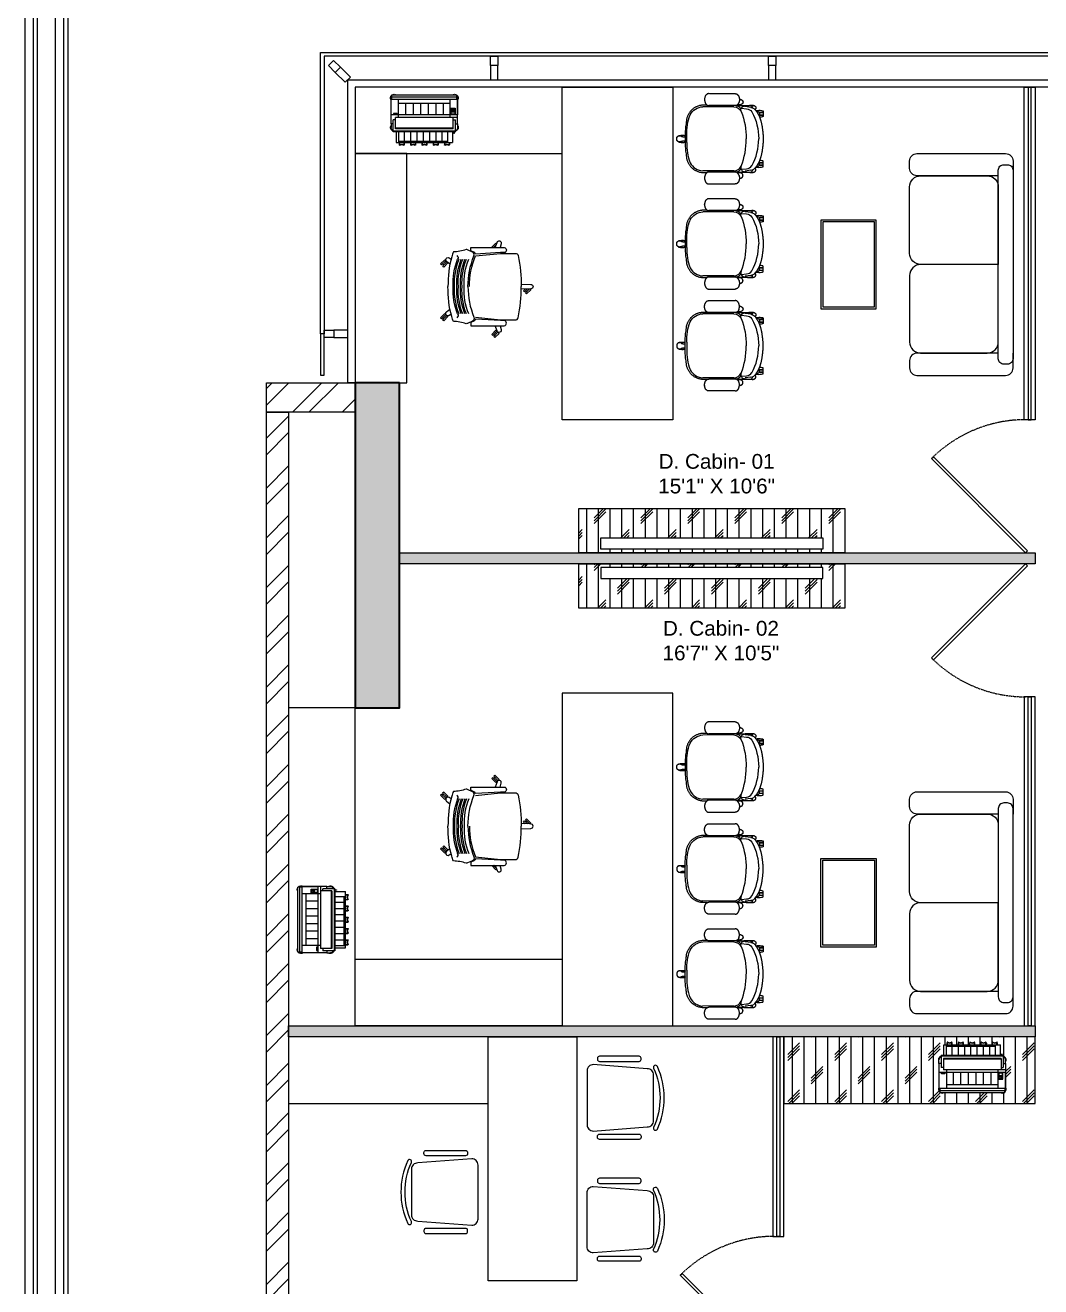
# Model space of a CAD drawing. Header units: inches. Extents: x 245639 to 247372, y 696379 to 697686.
# Drawn here: x 245661.1 to 245935.8, y 697065.5 to 697406.9 of the extents above; entities that cross this region are included whole.
import ezdxf

# ---------------------------------------------------------------- set-up
doc = ezdxf.new("R2010")
doc.units = ezdxf.units.IN
doc.linetypes.add('( Hidden )', pattern=[0.375, 0.25, -0.125])
doc.linetypes.add('AUDIT_D_060311083008-3', pattern=[0])
for name, color, linetype in [('A-GLAZ', 92, 'AUDIT_D_060311083008-3'), ('FFURNITURE', 42, 'Continuous'), ('HATCH', 251, 'Continuous'), ('I-Text', 44, 'Continuous'), ('I-Windows', 141, 'Continuous'), ('WALL', 7, 'Continuous')]:
    doc.layers.add(name, color=color, linetype=linetype)
doc.layers.add('C01 Walls', color=10, linetype='Continuous', lineweight=35)
doc.layers.add('NAMEPLATE', color=7, linetype='Continuous', lineweight=25)
doc.styles.get("Standard").update_dxf_attribs({"font": 'arial.ttf'})
pattern_1 = [(270, (-664221.4, -105168.278), (3.175, -5e-16), []), (45, (-664222.9875, -105169.8655), (-6.35000274, 6.35000274), [4.49013, -4.49013]), (45, (-664222.9875, -105170.659), (-6.35000274, 6.35000274), [4.49013, -4.49013]), (45, (-664222.9875, -105171.453), (-6.35000274, 6.35000274), [4.49013, -4.49013])]

# ---------------------------------------------------------------- blocks, each defined once
blk = doc.blocks.new('rthd')
at = {"layer": 'FFURNITURE', "transparency": 33554687}
for p, q in [((910228.5, 805947.2), (910235.5, 805940.1)), ((909933.5, 805732.2), (909940.5, 805725.1)), ((910528.8, 805726.8), (910530.5, 805725.1)), ((910046.8, 805386.5), (910053.9, 805379.4)), ((910410.6, 805386.7), (910417.7, 805379.6))]:
    blk.add_line(p, q, dxfattribs=at)
for points in [[(910056.2, 805601.1), (910038.8, 805770.5), (910038.8, 805870.5, -0.414214), (910053.8, 805890.5, -0.046652), (910263.8, 805910.6, -0.30894)], [(910281, 805910.3), (910278.8, 805975.5, 1), (910248.8, 805975.5), (910246.7, 805910.3, -0.488714)], [(910471.4, 805601.1), (910488.8, 805770.5), (910488.8, 805870.5, 0.414214), (910473.8, 805890.5, 0.046652), (910263.8, 805910.6, 0.30894)], [(909998.8, 805768.3), (909973.6, 805775.5, 1), (909964.4, 805747), (909998.8, 805734.5, -0.488714)], [(910528.8, 805734.5), (910563.3, 805747, 1), (910554, 805775.5), (910528.8, 805768.3, -0.488714)], [(910263.8, 805550.5, -0.096913), (910056.2, 805591.1, 0.398658), (910030.6, 805581.1), (910015.1, 805548.1, 0.121111)], [(910263.8, 805560.5, 0.096913), (910471.4, 805601.1)], [(910263.8, 805550.5, 0.096913), (910471.4, 805591.1, -0.398658), (910497.1, 805581.1), (910512.6, 805548.1, -0.121111)], [(910015.1, 805548.1, 0.121111), (910013.2, 805538.8, -0.071788), (910028.8, 805451.9, 0.044073), (910061.4, 805440.5, 0.070245), (910263.8, 805415.5, 0.103619)], [(910512.6, 805548.1, -0.121111), (910514.5, 805538.8, 0.071788), (910498.8, 805451.9, -0.044073), (910466.3, 805440.5, -0.070245), (910263.8, 805415.5, -0.103619)], [(910078.1, 805436.2), (910069.5, 805423.5, 1), (910093.8, 805405.9), (910111.6, 805428.8, -0.488714)], [(910416, 805428.8), (910433.9, 805405.9, 1), (910458.2, 805423.5), (910449.6, 805436.2, -0.488714)]]:
    blk.add_lwpolyline(points, format="xyb", dxfattribs=at)
for points in [[(910248.6, 805969.5), (910242.6, 805975.5), (910214.3, 805947.2)], [(910214.3, 805947.2), (910221.4, 805940.1), (910248.6, 805967.3)], [(910235.5, 805926), (910228.5, 805933.1), (910248.1, 805952.6)], [(910247.6, 805938), (910235.5, 805926)], [(910528.8, 805723.4), (910546.3, 805740.8)], [(910554.3, 805743.8), (910558.8, 805739.3), (910530.5, 805711)], [(910530.5, 805711), (910528.8, 805712.7)]]:
    blk.add_lwpolyline(points, dxfattribs=at)
for points in [[(909919.3, 805732.2), (909926.4, 805725.1), (909954.7, 805753.4), (909947.6, 805760.5)], [(909940.5, 805711), (909933.5, 805718.1), (909961.8, 805746.3), (909968.8, 805739.3)], [(910032.7, 805386.5), (910039.7, 805379.4), (910068, 805407.7), (910060.9, 805414.8)], [(910053.9, 805365.3), (910046.8, 805372.4), (910075.1, 805400.7), (910082.2, 805393.6)], [(910396.5, 805386.7), (910403.6, 805379.6), (910431.8, 805407.9), (910424.8, 805414.9)], [(910417.7, 805365.4), (910410.6, 805372.5), (910438.9, 805400.8), (910446, 805393.7)]]:
    blk.add_lwpolyline(points, close=True, dxfattribs=at)
for points in [[(909998.8, 805570.5), (909998.8, 805750.5), (909998.8, 805795.5, -0.867295), (910033.8, 805795.5), (910033.8, 805770.5), (910043.5, 805601.9, 0.220172), (910030.6, 805591.1), (910020.9, 805570.5)], [(910528.8, 805570.5), (910528.8, 805750.5), (910528.8, 805795.5, 0.867295), (910493.8, 805795.5), (910493.8, 805770.5), (910484.2, 805601.9, -0.220172), (910497.1, 805591.1), (910506.8, 805570.5)], [(910528.8, 805570.5), (910528.8, 805750.5), (910528.8, 805795.5, 0.867295), (910493.8, 805795.5), (910493.8, 805770.5), (910484.2, 805601.9, -0.220172), (910497.1, 805591.1), (910506.8, 805570.5)]]:
    blk.add_lwpolyline(points, format="xyb", close=True, dxfattribs=at)
for centre, radius, start, end in [((910068.8, 805465.5), 18, 56.30993, 146.30993), ((910238.9, 805957.3), 432.6, 248.27765, 273.3003), ((910238.9, 805942.3), 432.6, 248.27765, 273.3003), ((910238.9, 805932.3), 432.6, 248.27765, 273.3003), ((910238.9, 805917.3), 432.6, 248.27765, 273.3003), ((910238.9, 805907.3), 432.6, 248.27765, 273.3003), ((910238.9, 805892.3), 432.6, 248.27765, 273.3003), ((910288.7, 805957.3), 432.6, 266.6997, 291.72235), ((910288.7, 805942.3), 432.6, 266.6997, 291.72235), ((910288.7, 805932.3), 432.6, 266.6997, 291.72235), ((910288.7, 805917.3), 432.6, 266.6997, 291.72235), ((910288.7, 805907.3), 432.6, 266.6997, 291.72235), ((910288.7, 805892.3), 432.6, 266.6997, 291.72235), ((910458.8, 805465.5), 18, 33.69007, 123.69007), ((910238.9, 805882.3), 432.6, 248.27765, 273.3003), ((910288.7, 805882.3), 432.6, 266.6997, 291.72235)]:
    blk.add_arc(centre, radius, start, end, dxfattribs=at)
blk = doc.blocks.new('jjtjty')
at = {"layer": 'FFURNITURE', "transparency": 33554687}
for p, q in [((910891.1, 806274.6), (910891.9, 806504.8)), ((911370.4, 806274.6), (911369.6, 806504.8)), ((910895.1, 806230.9), (910904.6, 806220.6)), ((911366.4, 806230.9), (911356.9, 806220.6)), ((910903.1, 806216.6), (910907, 806180.1)), ((910905.4, 806220.6), (910907.8, 806221.4)), ((910926.9, 806218.2), (910920.5, 806220.6)), ((911334.7, 806218.2), (911341, 806220.6)), ((911356.1, 806220.6), (911353.7, 806221.4)), ((911358.5, 806216.6), (911354.5, 806180.1)), ((910934.8, 806083.6), (910934.8, 806054.7)), ((910935.6, 806053.9), (910951.5, 806053.9)), ((910952.3, 806082.3), (910952.3, 806054.7)), ((911309.3, 806082.3), (911309.3, 806054.7)), ((911326, 806053.9), (911310.1, 806053.9)), ((911326.8, 806083.6), (911326.8, 806054.7))]:
    blk.add_line(p, q, dxfattribs=at)
for points in [[(911103.1, 806625.4), (911130.8, 806625.4), (911158.5, 806625.4)], [(911110.2, 806667.5), (911111, 806666.7), (911111.8, 806664.3), (911112.6, 806663.5), (911112.6, 806663.5), (911112.6, 806661.9)], [(911112.6, 806661.9), (911113.4, 806659.5), (911114.2, 806657.2), (911115, 806654.8), (911115, 806653.2), (911115, 806650.8), (911115, 806647.6), (911115, 806645.3), (911115, 806643.7), (911115, 806640.5), (911115, 806637.9)], [(911149, 806661.9), (911148.2, 806659.5), (911147.4, 806657.2), (911146.6, 806654.8), (911146.6, 806653.2), (911146.6, 806650.8), (911146.6, 806647.6), (911146.6, 806645.3), (911146.6, 806643.7), (911146.6, 806640.5), (911146.6, 806637.9)], [(911151.3, 806667.5), (911150.5, 806666.7), (911149.8, 806664.3), (911149, 806663.5), (911149, 806663.5), (911149, 806661.9)], [(910885.6, 806195.2), (910884, 806180.1), (910881.6, 806154.7), (910881.6, 806149.2)], [(910894.3, 806134.9), (910895.9, 806146.8), (910890.4, 806188.9)], [(911367.2, 806134.9), (911365.7, 806146.8), (911371.2, 806188.9)], [(911376, 806195.2), (911377.6, 806180.1), (911379.9, 806154.7), (911379.9, 806149.2)]]:
    blk.add_lwpolyline(points, dxfattribs=at)
for centre, major_axis, start_param, end_param in [((911088.8, 806255.5), (261.8, -261.8), 2.317561, 2.733098), ((911003.1, 806500), (79, -79), 2.82742, 3.885789), ((910956.2, 806276.2), (54.1, 54.1), 2.597378, 2.985125), ((910957.8, 806277), (47, 47), 2.389866, 3.443588), ((910903.1, 806150.8), (14.8, 14.8), 2.405886, 3.302959), ((910923.7, 806191.2), (26.9, 26.9), 1.812527, 2.25782), ((910892.7, 806137.3), (2.9, -2.9), 4.93479, 5.600098), ((910907, 806200.8), (12.9, -12.9), 2.677762, 3.364454), ((910892.7, 806134.9), (1.31, 1.31), 4.07063, 5.434941), ((910950.7, 806155.5), (39.3, -39.3), 4.077272, 4.903855), ((910901.5, 806216.6), (1.47, -1.47), 0.785825, 2.437059), ((910907, 806216.6), (3.3, 3.3), 1.102119, 2.064126), ((910953.9, 806179.3), (33.1, -33.1), 3.9049, 4.972275), ((910911, 806186.5), (24.9, 24.9), 0.521315, 0.873517), ((911127.7, 806742.1), (90.8, 553.4), 2.937392, 3.309227), ((911130.9, 806507.1), (296.4, -296.4), 4.99774, 5.497452), ((910945.1, 806103.1), (15.6, -15.6), 3.765136, 6.18677), ((910933.2, 806079.3), (1.12, -1.12), 5.538248, 7.068583), ((910935.6, 806054.7), (0.539, 0.539), 2.356195, 3.926991), ((910951.5, 806054.7), (0.539, -0.539), 5.497787, 7.068583), ((910953.9, 806079.3), (1.12, -1.12), 3.926991, 5.457327)]:
    blk.add_ellipse(centre, major_axis=major_axis, ratio=1, start_param=start_param, end_param=end_param, dxfattribs=at)
at = {"layer": 'FFURNITURE', "transparency": 33554687, "extrusion": (0, 0, -1)}
for centre, major_axis, start_param, end_param in [((911172.8, 806255.5), (261.8, 261.8), 5.459154, 5.874691), ((911258.5, 806500), (79, 79), 5.969012, 7.027382), ((911303.7, 806277), (47, -47), -0.751727, 0.301996), ((911305.3, 806276.2), (54.1, -54.1), -0.544214, -0.156468), ((911130.7, 806507.1), (296.4, 296.4), 1.856147, 2.355859), ((911133.9, 806742.1), (90.8, -553.4), -0.204201, 0.167634), ((911307.7, 806179.3), (33.1, 33.1), 0.763307, 1.830683), ((911350.6, 806186.5), (24.9, -24.9), 3.662908, 4.015109), ((911310.9, 806155.5), (39.3, 39.3), 0.935679, 1.762262), ((911354.5, 806216.6), (3.3, -3.3), 4.243712, 5.205719), ((911360.1, 806216.6), (1.47, 1.47), 3.927418, 5.578652), ((911354.5, 806200.8), (12.9, 12.9), 5.819354, 6.506047), ((911368.8, 806134.9), (1.31, -1.31), 0.929037, 2.293349), ((911368.8, 806137.3), (2.9, 2.9), 1.793197, 2.458506), ((911337.9, 806191.2), (26.9, -26.9), -1.329065, -0.883773), ((911358.5, 806150.8), (14.8, -14.8), -0.735707, 0.161366), ((911316.4, 806103.1), (15.6, -15.6), -0.947253, 1.474381), ((911307.7, 806079.3), (1.12, 1.12), 0.785398, 2.315734), ((911310.1, 806054.7), (0.539, 0.539), 2.356195, 3.926991), ((911326, 806054.7), (0.539, -0.539), -0.785398, 0.785398), ((911328.3, 806079.3), (1.12, 1.12), 2.396655, 3.926991)]:
    blk.add_ellipse(centre, major_axis=major_axis, ratio=1, start_param=start_param, end_param=end_param, dxfattribs=at)
at = {"layer": 'FFURNITURE', "transparency": 33554687}
for points, weights, knots in [([(911110.3, 806667.3), (911103.5, 806678.8), (911110.5, 806690.2), (911117.5, 806701.5), (911130.8, 806700.6), (911144.1, 806701.5), (911151.1, 806690.2), (911158.1, 806678.8), (911151.3, 806667.3)], [1, 0.85579821339, 1, 0.85579821339, 1, 0.855798213391, 1, 0.855798213391, 1], [0, 0, 0, 1.087409, 1.087409, 2.174818, 2.174818, 3.262227, 3.262227, 4.349636, 4.349636, 4.349636]), ([(911382.3, 806473.4), (911382.3, 806481.5), (911382.3, 806489.7), (911385.8, 806544.9), (911348.5, 806585.9), (911311.3, 806626.9), (911255.9, 806628.9), (911206.2, 806637.3), (911155.8, 806637.7), (911143.3, 806638), (911130.8, 806638.4), (911118.3, 806638), (911105.8, 806637.7), (911055.4, 806637.3), (911005.7, 806628.9), (910950.3, 806626.9), (910913, 806585.9), (910875.8, 806544.9), (910879.2, 806489.7), (910879.2, 806481.5), (910879.2, 806473.4)], [1, 1, 1, 0.920970329426, 1, 0.920970329426, 1, 0.996764637726, 1, 1, 1, 1, 1, 0.996764637726, 1, 0.920970329426, 1, 0.920970329426, 1, 1, 1], [0, 0, 0, 1, 1, 1.800466, 1.800466, 2.600931, 2.600931, 2.761856, 2.761856, 3.761856, 3.761856, 4.761856, 4.761856, 4.922781, 4.922781, 5.723247, 5.723247, 6.523712, 6.523712, 7.523712, 7.523712, 7.523712]), ([(911109.4, 806688.1), (911107.7, 806687.6), (911107.3, 806685.9), (911101.7, 806661.9), (911105.8, 806637.7)], [1, 0.873023611717, 1, 0.980536821249, 1], [0, 0, 0, 1.018856, 1.018856, 1.414094, 1.414094, 1.414094]), ([(911152.2, 806688.1), (911153.9, 806687.6), (911154.3, 806685.9), (911159.8, 806661.9), (911155.8, 806637.7)], [1, 0.873023611703, 1, 0.980536821249, 1], [0, 0, 0, 1.018856, 1.018856, 1.414094, 1.414094, 1.414094]), ([(910860, 806236.2), (910872.8, 806240.5), (910879.9, 806252), (910882.9, 806257.8), (910882.4, 806264.3), (910882.4, 806362.2), (910882.4, 806460.2), (910882.9, 806466.6), (910879.9, 806472.4), (910872.8, 806483.9), (910860, 806488.2), (910838, 806496.9), (910815.9, 806488.2), (910803.1, 806483.9), (910796.1, 806472.4), (910793.1, 806466.6), (910793.5, 806460.2), (910793.5, 806362.2), (910793.5, 806264.3)], [1, 0.939418827349, 1, 0.96275443944, 1, 1, 1, 0.962754439438, 1, 0.939418827349, 1, 0.934055427035, 1, 0.939418827348, 1, 0.962754439438, 1, 1, 1], [0, 0, 0, 0.699731, 0.699731, 1.247301, 1.247301, 2.247301, 2.247301, 2.794871, 2.794871, 3.494602, 3.494602, 4.224984, 4.224984, 4.924715, 4.924715, 5.472285, 5.472285, 6.472285, 6.472285, 6.472285]), ([(911468, 806264.3), (911468, 806362.2), (911468, 806460.2), (911468.5, 806466.6), (911465.5, 806472.4), (911458.4, 806483.9), (911445.6, 806488.2), (911423.6, 806496.9), (911401.6, 806488.2), (911388.7, 806483.9), (911381.7, 806472.4), (911378.7, 806466.6), (911379.1, 806460.2)], [1, 1, 1, 0.962754439438, 1, 0.939418827348, 1, 0.934055427035, 1, 0.939418827348, 1, 0.962754439438, 1], [0, 0, 0, 1, 1, 1.54757, 1.54757, 2.247301, 2.247301, 2.977684, 2.977684, 3.677415, 3.677415, 4.224984, 4.224984, 4.224984]), ([(911468, 806264.3), (911468.5, 806257.8), (911465.5, 806252), (911458.4, 806240.5), (911445.6, 806236.2), (911423.6, 806227.5), (911401.6, 806236.2), (911388.7, 806240.5), (911381.7, 806252), (911378.7, 806257.8), (911379.1, 806264.3), (911379.1, 806362.2), (911379.1, 806460.2)], [1, 0.96275443944, 1, 0.939418827348, 1, 0.934055427035, 1, 0.939418827348, 1, 0.96275443944, 1, 1, 1], [0, 0, 0, 0.54757, 0.54757, 1.247301, 1.247301, 1.977684, 1.977684, 2.677415, 2.677415, 3.224984, 3.224984, 4.224984, 4.224984, 4.224984]), ([(910860, 806236.2), (910838, 806227.5), (910815.9, 806236.2), (910803.1, 806240.5), (910796.1, 806252), (910793.1, 806257.8), (910793.5, 806264.3)], [1, 0.934055427035, 1, 0.939418827348, 1, 0.96275443944, 1], [0, 0, 0, 0.730383, 0.730383, 1.430114, 1.430114, 1.977684, 1.977684, 1.977684]), ([(910834.6, 806232.1), (910835.1, 806220.6), (910842.6, 806211.9), (910846, 806208.1), (910850.9, 806206.4), (910856.8, 806204.3), (910862.7, 806206.6), (910875.7, 806212.7), (910876.8, 806227), (910877.2, 806237.9), (910877.6, 806248.7)], [1, 0.943338632687, 1, 0.968267368413, 1, 0.9394851057, 1, 0.864198855486, 1, 1, 1], [0, 0, 0, 0.676489, 0.676489, 1.181677, 1.181677, 1.881021, 1.881021, 2.935502, 2.935502, 3.935502, 3.935502, 3.935502]), ([(910883.2, 806253.6), (910881.6, 806194.2), (910880, 806134.9), (910879.7, 806123.7), (910886.8, 806115.1), (910891.3, 806109.4), (910898.6, 806108.7), (910902.3, 806108.5), (910905.7, 806110.2), (910909.5, 806112.1), (910912.1, 806115.5)], [1, 1, 1, 0.935512434708, 1, 0.918468104224, 1, 0.965843473499, 1, 0.972653000166, 1], [0, 0, 0, 1, 1, 1.722179, 1.722179, 2.535393, 2.535393, 3.059628, 3.059628, 3.528435, 3.528435, 3.528435]), ([(911378.4, 806253.6), (911380, 806194.2), (911381.5, 806134.9), (911381.9, 806123.7), (911374.7, 806115.1), (911370.2, 806109.4), (911363, 806108.7), (911359.2, 806108.5), (911355.9, 806110.2), (911352, 806112.1), (911349.5, 806115.5)], [1, 1, 1, 0.935512434708, 1, 0.918468104225, 1, 0.965843473499, 1, 0.972653000165, 1], [0, 0, 0, 1, 1, 1.722179, 1.722179, 2.535393, 2.535393, 3.059628, 3.059628, 3.528435, 3.528435, 3.528435]), ([(911426.9, 806232.1), (911426.5, 806220.6), (911419, 806211.9), (911415.5, 806208.1), (911410.7, 806206.4), (911404.8, 806204.3), (911398.9, 806206.6), (911385.9, 806212.7), (911384.8, 806227), (911384.4, 806237.9), (911384, 806248.7)], [1, 0.943338632687, 1, 0.968267368414, 1, 0.9394851057, 1, 0.864198855487, 1, 1, 1], [0, 0, 0, 0.676489, 0.676489, 1.181677, 1.181677, 1.881021, 1.881021, 2.935502, 2.935502, 3.935502, 3.935502, 3.935502]), ([(910920, 806109.1), (910914.4, 806083), (910921.4, 806057.2), (910922, 806054.7), (910924.5, 806054.7), (910928.1, 806054.7), (910931.6, 806054.7), (910933.2, 806054.7), (910933.2, 806056.3), (910933.2, 806070.4), (910933.2, 806084.6)], [1, 0.974666881774, 1, 0.7833173455, 1, 1, 1, 0.707106807832, 1, 1, 1], [0, 0, 0, 0.451139, 0.451139, 1.792762, 1.792762, 2.792762, 2.792762, 4.363559, 4.363559, 5.363559, 5.363559, 5.363559]), ([(911341.9, 806109.3), (911304.2, 806081.7), (911258.7, 806071.1), (911195.7, 806055.2), (911130.8, 806055.2), (911065.8, 806055.2), (911002.8, 806071.1), (910957.4, 806081.7), (910919.7, 806109.3)], [1, 0.979760898136, 1, 0.992391068779, 1, 0.992391068779, 1, 0.979760898136, 1], [0, 0, 0, 0.403066, 0.403066, 0.649944, 0.649944, 0.896822, 0.896822, 1.299888, 1.299888, 1.299888]), ([(910953.9, 806082.9), (910953.9, 806069.6), (910953.9, 806056.3), (910953.9, 806055.6), (910954.3, 806055.2), (910954.8, 806054.7), (910955.4, 806054.7), (910959, 806054.7), (910962.6, 806054.7), (910965.1, 806054.7), (910965.7, 806057.2), (910969.5, 806069.2), (910969.5, 806081.7)], [1, 1, 1, 0.923879528318, 1, 0.923879528318, 1, 1, 1, 0.783317456602, 1, 0.992237440768, 1], [0, 0, 0, 1, 1, 1.785398, 1.785398, 2.570796, 2.570796, 3.570796, 3.570796, 4.912419, 4.912419, 5.161781, 5.161781, 5.161781]), ([(911307.7, 806082.9), (911307.7, 806069.6), (911307.7, 806056.3), (911307.7, 806055.6), (911307.2, 806055.2), (911306.8, 806054.7), (911306.1, 806054.7), (911302.5, 806054.7), (911299, 806054.7), (911296.5, 806054.7), (911295.9, 806057.2), (911292.1, 806069.2), (911292.1, 806081.7)], [1, 1, 1, 0.923879528314, 1, 0.923879528314, 1, 1, 1, 0.783317456604, 1, 0.992237440768, 1], [0, 0, 0, 1, 1, 1.785398, 1.785398, 2.570796, 2.570796, 3.570796, 3.570796, 4.912419, 4.912419, 5.161781, 5.161781, 5.161781]), ([(911341.6, 806109.1), (911347.2, 806083), (911340.2, 806057.2), (911339.6, 806054.7), (911337.1, 806054.7), (911333.5, 806054.7), (911329.9, 806054.7), (911328.3, 806054.7), (911328.3, 806056.3), (911328.3, 806070.4), (911328.3, 806084.6)], [1, 0.974666881773, 1, 0.783317345499, 1, 1, 1, 0.707106807826, 1, 1, 1], [0, 0, 0, 0.451139, 0.451139, 1.792762, 1.792762, 2.792762, 2.792762, 4.363559, 4.363559, 5.363559, 5.363559, 5.363559])]:
    blk.add_rational_spline(points, weights, degree=2, knots=knots, dxfattribs=at)
blk = doc.blocks.new('CHAIR')
at = {"layer": 'FFURNITURE', "transparency": 33554687}
for points in [[(910091.13, 804704.94), (910102.13, 804704.94, 0.414214), (910103.63, 804706.44), (910104.63, 804719.44, 0.414214), (910103.13, 804720.94), (910090.13, 804720.94, 0.414214), (910088.63, 804719.44), (910089.63, 804706.44, 0.414214)], [(910087.38, 804707.94), (910087.13, 804707.94, -0.414214), (910086.63, 804708.44), (910086.63, 804717.94, -0.414214), (910087.13, 804718.44), (910087.38, 804718.44, -0.414214), (910087.88, 804717.94), (910087.88, 804708.44, -0.414214)], [(910105.88, 804707.94), (910106.13, 804707.94, 0.414214), (910106.63, 804708.44), (910106.63, 804717.94, 0.414214), (910106.13, 804718.44), (910105.88, 804718.44, 0.414214), (910105.38, 804717.94), (910105.38, 804708.44, 0.414214)]]:
    blk.add_lwpolyline(points, format="xyb", close=True, dxfattribs=at)
blk.add_lwpolyline([(910104.17, 804704.02, 0.972145), (910103.76, 804704.93, -0.215828), (910089.52, 804704.92, 0.999593), (910089.08, 804704.02, 0.21626), (910104.18, 804704.02)], format="xyb", dxfattribs=at)
blk = doc.blocks.new('Oce TDS 400 Plotter')
for p, q in [((-22.5, 38), (22.5, 38)), ((-22.5, 29.5), (-22.5, 38)), ((22.5, 29.5), (22.5, 38)), ((-26.5, 23), (-26.5, 3.5)), ((-24.8, 23), (-26.5, 23)), ((-24.8, 29.5), (-24.8, 23)), ((-22.5, 29.5), (-24.8, 29.5)), ((24.7, 29.5), (22.5, 29.5)), ((24.7, 29.5), (24.7, 23)), ((24.7, 23), (26.5, 23)), ((26.5, 23), (26.5, 3.5)), ((26.5, 3.5), (26.5, 16)), ((-26.5, 3.5), (-25.9, 3.5)), ((-25.9, 3.5), (-25.9, 0)), ((-25.9, 0), (25.9, 0)), ((25.9, 3.5), (25.9, 0)), ((25.9, 3.5), (26.5, 3.5))]:
    blk.add_line(p, q)
at = {"color": 9}
for p, q in [((-20.5, 29.5), (-20.5, 38)), ((-20.5, 37), (18.5, 37)), ((-20, 38), (-20, 39.7)), ((-19.8, 38), (-19.8, 39.7)), ((-16.3, 38), (-16.3, 39.7)), ((-16, 38), (-16, 39.7)), ((-16, 29.5), (-16, 37)), ((-11, 38), (-11, 39.7)), ((-11, 29.5), (-11, 37)), ((-10.8, 38), (-10.8, 39.7)), ((-7.3, 38), (-7.3, 39.7)), ((-7, 38), (-7, 39.7)), ((-6, 29.5), (-6, 37)), ((-2, 38), (-2, 39.7)), ((-1.8, 38), (-1.8, 39.7)), ((-1, 29.5), (-1, 37)), ((1.7, 38), (1.7, 39.7)), ((2, 38), (2, 39.7)), ((4, 29.5), (4, 37)), ((7, 38), (7, 39.7)), ((7.2, 38), (7.2, 39.7)), ((9, 29.5), (9, 37)), ((10.7, 38), (10.7, 39.7)), ((11, 38), (11, 39.7)), ((14, 29.5), (14, 37)), ((16, 38), (16, 39.7)), ((16.2, 38), (16.2, 39.7)), ((18.5, 29.5), (18.5, 38)), ((19.7, 38), (19.7, 39.7)), ((20, 38), (20, 39.7)), ((-26.5, 23), (-26.5, 26)), ((-24.8, 23), (-24.8, 20)), ((24.7, 29), (-24.8, 29)), ((-23, 27), (-23, 18)), ((23, 27), (-23, 27)), ((23, 26.5), (-23, 26.5)), ((22.5, 29.5), (-22.5, 29.5)), ((23, 27), (23, 18)), ((24.7, 23), (24.7, 20)), ((26.5, 23), (26.5, 26)), ((26.5, 16), (-26.5, 16)), ((-23, 20), (-24.8, 20)), ((26.5, 18), (-23, 18)), ((-20.5, 18), (-20.5, 3.5)), ((-15, 6.5), (-15, 16)), ((-9, 6.5), (-9, 16)), ((-3, 6.5), (-3, 16)), ((3, 6.5), (3, 16)), ((9, 6.5), (9, 16)), ((15, 6.5), (15, 16)), ((20.5, 18), (20.5, 3.5)), ((21.3, 13.5), (24.2, 13.5)), ((23, 20), (24.7, 20)), ((-26.5, 3.5), (-26.5, 2.5)), ((-25.9, 3.5), (25.9, 3.5)), ((-25.9, 1.7), (25.9, 1.7)), ((-20.5, 6.5), (20.5, 6.5)), ((26.5, 3.5), (26.5, 2.5))]:
    blk.add_line(p, q, dxfattribs=at)
for points in [[(23.5, 30), (23.7, 30), (23.7, 30.8), (23.5, 30.8)], [(23.3, 29.5), (23.9, 29.5), (23.9, 30), (23.3, 30)], [(-24.6, 15.5), (-21.8, 15.5), (-21.8, 14.9), (-24.6, 14.9)], [(24.4, 15.7), (21.1, 15.7), (21.1, 10.7), (24.4, 10.7)], [(24.2, 15.5), (21.3, 15.5), (21.3, 11.2), (24.2, 11.2)], [(21.7, 13), (22.9, 13), (22.9, 12.3), (21.7, 12.3)]]:
    blk.add_lwpolyline(points, close=True, dxfattribs=at)
for centre in [(23.1, 11.9), (23.7, 13), (23.7, 12.5), (23.7, 11.9)]:
    blk.add_circle(centre, 0.135, dxfattribs=at)
for centre, radius, start, end in [((-19.7, 39.7), 0.342, 65.1032, 170.4724), ((-19.7, 39.7), 0.0922, 65.1032, 161.5869), ((-18, 42.9), 3.51, 240.0499, 299.8724), ((-18, 42.9), 3.26, 242.2719, 297.7281), ((-16.3, 39.7), 0.342, 9.5276, 114.8968), ((-16.3, 39.7), 0.0922, 18.4131, 114.8968), ((-10.7, 39.7), 0.342, 65.1032, 170.4724), ((-10.7, 39.7), 0.0922, 65.1032, 161.5869), ((-9, 42.9), 3.51, 240.0499, 299.8724), ((-9, 42.9), 3.26, 242.2719, 297.7281), ((-7.3, 39.7), 0.342, 9.5276, 114.8968), ((-7.3, 39.7), 0.0922, 18.4131, 114.8968), ((-1.7, 39.7), 0.342, 65.1032, 170.4724), ((-1.7, 39.7), 0.0922, 65.1032, 161.5869), ((0, 42.9), 3.51, 240.0499, 299.8724), ((0, 42.9), 3.26, 242.2719, 297.7281), ((1.7, 39.7), 0.342, 9.5276, 114.8968), ((1.7, 39.7), 0.0922, 18.4131, 114.8968), ((7.3, 39.7), 0.342, 65.1032, 170.4724), ((7.3, 39.7), 0.0922, 65.1032, 161.5869), ((9, 42.9), 3.51, 240.0499, 299.8724), ((9, 42.9), 3.26, 242.2719, 297.7281), ((10.7, 39.7), 0.342, 9.5276, 114.8968), ((10.7, 39.7), 0.0922, 18.4131, 114.8968), ((16.3, 39.7), 0.342, 65.1032, 170.4724), ((16.3, 39.7), 0.0922, 65.1032, 161.5869), ((18, 42.9), 3.51, 240.0499, 299.8724), ((18, 42.9), 3.26, 242.2719, 297.7281), ((19.7, 39.7), 0.342, 9.5276, 114.8968), ((19.7, 39.7), 0.0922, 18.4131, 114.8968), ((-24, 26), 3, 104.4775, 213.5573), ((-24, 26), 2.5, 107.4576, 180), ((24, 26), 3, 326.4427, 75.5225), ((24, 26), 2.5, 0, 72.5424), ((-24, 2.5), 3, 146.4427, 231.3178), ((-24, 2.5), 2.5, 180, 221.4096), ((-24, 2.5), 3, 236.4427, 303.5573), ((24, 2.5), 3, 236.4427, 303.5573), ((24, 2.5), 3, 308.6822, 33.5573), ((24, 2.5), 2.5, 318.5904, 0)]:
    blk.add_arc(centre, radius, start, end, dxfattribs=at)

msp = doc.modelspace()

# ---------------------------------------------------------------- hatches: boundary and pattern name
at = {"layer": 'HATCH', "true_color": 0x939598, "transparency": 33554687}
h = msp.add_hatch(dxfattribs=at)
h.set_pattern_fill('ANSI32', color=252)
h.set_pattern_definition([(45, (-663104.8545, -107692.82), (-6.73519209, 6.73519209), []), (45, (-663100.364, -107692.82), (-6.73519209, 6.73519209), [])])
h.paths.add_polyline_path([(245726.32, 697310.18), (245750.32, 697310.18), (245750.32, 697302.18), (245726.32, 697302.18)])
h.paths.add_polyline_path([(245732.32, 696912.18), (245726.32, 696912.18), (245726.32, 697302.18), (245732.32, 697302.18)])
h.paths.add_polyline_path([(246517.52, 696912.18), (246523.52, 696912.18), (246523.52, 696890.18), (246517.52, 696890.18)])
h.paths.add_polyline_path([(245726.32, 696912.18), (246343.32, 696912.18), (246343.32, 696906.18), (246343.32, 696906.18), (246343.32, 696912.18), (246517.52, 696912.18), (246517.52, 696906.18), (245726.32, 696906.18)])
h.paths.add_polyline_path([(246577.52, 696912.18), (246581.52, 696912.18), (246581.52, 696890.18), (246577.52, 696890.18)])
h.paths.add_polyline_path([(246593.52, 696912.18), (246597.52, 696912.18), (246597.52, 696890.18), (246593.52, 696890.18)])
h.paths.add_polyline_path([(246683.52, 696890.18), (246689.52, 696890.18), (246689.52, 696912.18), (246683.52, 696912.18)])
h.paths.add_polyline_path([(246517.52, 696890.18), (246689.52, 696890.18), (246689.52, 696884.18), (246517.52, 696884.18)])
h = msp.add_hatch(color=252, dxfattribs=at)
h.dxf.hatch_style = 1
h.paths.add_polyline_path([(246859.32, 697012.18), (246903.32, 697012.18), (246903.32, 696978.18), (246859.32, 696978.18)])
h.paths.add_polyline_path([(247204.32, 696926.18), (247224.32, 696926.18), (247224.32, 696918.18), (247204.32, 696918.18)])
h.paths.add_polyline_path([(247035.12, 696918.18), (247243.12, 696918.18), (247243.12, 696910.18), (247035.12, 696910.18)])
h.paths.add_polyline_path([(247232.32, 697018.18), (247224.32, 697018.18), (247224.32, 697038.18), (247232.32, 697038.18)])
h.paths.add_polyline_path([(247248.32, 697008.18), (247284.32, 697008.18), (247284.32, 696972.18), (247248.32, 696972.18)])
h.paths.add_polyline_path([(247248.32, 697310.18), (247284.32, 697310.18), (247284.32, 697274.18), (247248.32, 697274.18)])
h.paths.add_polyline_path([(246901.32, 697310.18), (246861.32, 697310.18), (246861.32, 697270.18), (246901.32, 697270.18)])
h.paths.add_polyline_path([(246485.32, 697310.18), (246525.32, 697310.18), (246525.32, 697270.18), (246485.32, 697270.18)])
h.paths.add_polyline_path([(246156.32, 697286.57), (246196.32, 697286.57), (246196.32, 697246.57), (246156.32, 697246.57)])
h.paths.add_polyline_path([(245762.32, 697310.18), (245750.32, 697310.18), (245750.32, 697222.18), (245762.32, 697222.18)])
h.paths.add_polyline_path([(245762.32, 697060.18), (245750.32, 697060.18), (245750.32, 696972.18), (245762.32, 696972.18)])
h.paths.add_polyline_path([(245840.32, 696932.18), (245848.32, 696932.18), (245848.32, 696912.18), (245840.32, 696912.18)])
h.paths.add_polyline_path([(246004.32, 697052.18), (246024.32, 697052.18), (246024.32, 697044.18), (246004.32, 697044.18)])
h.paths.add_polyline_path([(246152.32, 697016.18), (246196.32, 697016.18), (246196.32, 696972.18), (246152.32, 696972.18)])
h.paths.add_polyline_path([(246260.32, 697052.18), (246280.32, 697052.18), (246280.32, 697044.18), (246260.32, 697044.18)])
h.paths.add_polyline_path([(246354.32, 697044.18), (246374.32, 697044.18), (246374.32, 697052.18), (246354.32, 697052.18)])
h.paths.add_polyline_path([(246482.32, 696972.18), (246526.32, 696972.18), (246526.32, 697016.18), (246482.32, 697016.18)])
h.paths.add_polyline_path([(246636.32, 697052.18), (246656.32, 697052.18), (246656.32, 697044.18), (246636.32, 697044.18)])
h.paths.add_polyline_path([(246730.32, 697052.18), (246750.32, 697052.18), (246750.32, 697044.18), (246730.32, 697044.18)])
at = {"layer": 'HATCH', "transparency": 33554559}
h = msp.add_hatch(dxfattribs=at)
h.set_pattern_fill('CORK', color=42, angle=-90)
h.set_pattern_definition(pattern_1)
h.paths.add_polyline_path([(245816.82, 697265.18), (245816.82, 697268.18), (245876.82, 697268.18), (245876.82, 697265.18)], flags=16)
h.paths.add_polyline_path([(245810.82, 697276.18), (245882.82, 697276.18), (245882.82, 697264.18), (245810.82, 697264.18)])
h = msp.add_hatch(color=42, dxfattribs=at)
h.dxf.hatch_style = 1
h.paths.add_polyline_path([(245762.32, 697264.18), (245934.32, 697264.18), (245934.32, 697261.18), (245762.32, 697261.18)])
h = msp.add_hatch(dxfattribs=at)
h.set_pattern_fill('CORK', color=42, angle=-90)
h.set_pattern_definition(pattern_1)
h.paths.add_polyline_path([(245816.82, 697260.18), (245816.82, 697257.18), (245876.82, 697257.18), (245876.82, 697260.18)], flags=16)
h.paths.add_polyline_path([(245810.82, 697261.18), (245882.82, 697261.18), (245882.82, 697249.18), (245810.82, 697249.18)])
h = msp.add_hatch(color=42, dxfattribs=at)
h.dxf.hatch_style = 1
h.paths.add_polyline_path([(245732.32, 697136.18), (245934.32, 697136.18), (245934.32, 697133.18), (245732.32, 697133.18)])
h = msp.add_hatch(dxfattribs=at)
h.set_pattern_fill('CORK', color=42, angle=-90)
h.set_pattern_definition([(270, (-448656.2496, 942151.143), (3.175, -6e-16), []), (45, (-448657.837, 942149.5555), (-6.35000274, 6.35000274), [4.49013, -4.49013]), (45, (-448657.837, 942148.762), (-6.35000274, 6.35000274), [4.49013, -4.49013]), (45, (-448657.837, 942147.968), (-6.35000274, 6.35000274), [4.49013, -4.49013])])
h.paths.add_polyline_path([(245934.32, 697133.18), (245934.32, 697115.18), (245866.32, 697115.18), (245866.32, 697133.18)])
edge = h.paths.add_edge_path(flags=16)
edge.add_line((245925.69, 697127.93), (245925.69, 697128.13))
edge.add_line((245925.69, 697128.13), (245925.4, 697128.13))
edge.add_line((245925.4, 697128.13), (245925.4, 697128.32))
edge.add_line((245925.4, 697128.32), (245925.34, 697128.32))
edge.add_line((245925.34, 697128.32), (245925.34, 697128.58))
edge.add_line((245925.34, 697128.58), (245925.26, 697128.58))
edge.add_line((245925.26, 697128.58), (245925.26, 697128.32))
edge.add_line((245925.26, 697128.32), (245925.19, 697128.32))
edge.add_line((245925.19, 697128.32), (245925.19, 697128.13))
edge.add_line((245925.19, 697128.13), (245924.92, 697128.13))
edge.add_line((245924.92, 697128.13), (245924.92, 697131.02))
edge.add_line((245924.92, 697131.02), (245924.08, 697131.02))
edge.add_line((245924.08, 697131.02), (245924.08, 697131.57))
edge.add_arc((245923.96, 697131.59), 0.116, 350.4724, 480.0222)
edge.add_arc((245923.4, 697132.68), 1.11, 242.8091, 297.1909, ccw=False)
edge.add_arc((245922.83, 697131.59), 0.116, 59.9778, 170.4724)
edge.add_line((245922.72, 697131.61), (245922.72, 697131.02))
edge.add_line((245922.72, 697131.02), (245921.02, 697131.02))
edge.add_line((245921.02, 697131.02), (245921.02, 697131.57))
edge.add_arc((245920.9, 697131.59), 0.116, 350.4724, 480.0222)
edge.add_arc((245920.34, 697132.68), 1.11, 242.8091, 297.1909, ccw=False)
edge.add_arc((245919.77, 697131.59), 0.116, 59.9778, 170.4724)
edge.add_line((245919.66, 697131.61), (245919.66, 697131.02))
edge.add_line((245919.66, 697131.02), (245917.96, 697131.02))
edge.add_line((245917.96, 697131.02), (245917.96, 697131.57))
edge.add_arc((245917.85, 697131.59), 0.116, 350.4724, 480.0222)
edge.add_arc((245917.28, 697132.68), 1.11, 242.8091, 297.1909, ccw=False)
edge.add_arc((245916.72, 697131.59), 0.116, 59.9778, 170.4724)
edge.add_line((245916.6, 697131.61), (245916.6, 697131.02))
edge.add_line((245916.6, 697131.02), (245914.91, 697131.02))
edge.add_line((245914.91, 697131.02), (245914.91, 697131.57))
edge.add_arc((245914.79, 697131.59), 0.116, 350.4724, 480.0222)
edge.add_arc((245914.23, 697132.68), 1.11, 242.8091, 297.1909, ccw=False)
edge.add_arc((245913.66, 697131.59), 0.116, 59.9778, 170.4724)
edge.add_line((245913.55, 697131.61), (245913.55, 697131.02))
edge.add_line((245913.55, 697131.02), (245911.85, 697131.02))
edge.add_line((245911.85, 697131.02), (245911.85, 697131.57))
edge.add_arc((245911.73, 697131.59), 0.116, 350.4724, 480.0222)
edge.add_arc((245911.17, 697132.68), 1.11, 242.8091, 297.1909, ccw=False)
edge.add_arc((245910.6, 697131.59), 0.116, 59.9778, 170.4724)
edge.add_line((245910.49, 697131.61), (245910.49, 697131.02))
edge.add_line((245910.49, 697131.02), (245909.64, 697131.02))
edge.add_line((245909.64, 697131.02), (245909.64, 697128.13))
edge.add_line((245909.64, 697128.13), (245908.88, 697128.13))
edge.add_line((245908.88, 697128.13), (245908.88, 697127.93))
edge.add_arc((245909.13, 697126.94), 1.02, 104.4775, 213.5573)
edge.add_line((245908.28, 697126.38), (245908.28, 697125.92))
edge.add_line((245908.28, 697125.92), (245908.28, 697119.52))
edge.add_arc((245909.13, 697118.96), 1.02, 146.4427, 231.3178)
edge.add_line((245908.5, 697118.17), (245908.5, 697118.11))
edge.add_line((245908.5, 697118.11), (245908.57, 697118.11))
edge.add_arc((245909.13, 697118.96), 1.02, 236.4427, 303.5573)
edge.add_line((245909.7, 697118.11), (245924.87, 697118.11))
edge.add_arc((245925.43, 697118.96), 1.02, 236.4427, 303.5573)
edge.add_line((245926, 697118.11), (245926.07, 697118.11))
edge.add_line((245926.07, 697118.11), (245926.07, 697118.17))
edge.add_arc((245925.43, 697118.96), 1.02, 308.6822, 393.5573)
edge.add_line((245926.28, 697119.52), (245926.28, 697125.92))
edge.add_line((245926.28, 697125.92), (245926.28, 697126.38))
edge.add_arc((245925.43, 697126.94), 1.02, 326.4427, 435.5225)
h.paths.add_polyline_path([(245925.09, 697124.23), (245925.09, 697127.28), (245909.47, 697127.28), (245909.47, 697124.23), (245910.32, 697124.23), (245910.32, 697119.3), (245926.07, 697119.3), (245926.28, 697119.3), (245926.28, 697123.55), (245924.25, 697123.55), (245924.25, 697124.23)], flags=0)
h.paths.add_polyline_path([(245925.58, 697123.45), (245924.44, 697123.45), (245924.44, 697121.74), (245925.58, 697121.74)], flags=0)
h.paths.add_polyline_path([(245925.49, 697123.37), (245924.53, 697123.37), (245924.53, 697121.91), (245925.49, 697121.91)], flags=0)
edge = h.paths.add_edge_path(flags=0)
edge.add_arc((245925.32, 697122.53), 0.0458, 0, 360)
edge = h.paths.add_edge_path(flags=0)
edge.add_arc((245925.32, 697122.35), 0.0458, 0, 360)
edge = h.paths.add_edge_path(flags=0)
edge.add_arc((245925.32, 697122.15), 0.0458, 0, 360)
edge = h.paths.add_edge_path(flags=0)
edge.add_arc((245925.14, 697122.15), 0.0458, 0, 360)
h.paths.add_polyline_path([(245925.04, 697122.51), (245924.66, 697122.51), (245924.66, 697122.3), (245925.04, 697122.3)], flags=0)
h.paths.add_polyline_path([(245923.57, 697128.13), (245923.57, 697130.68), (245910.32, 697130.68), (245910.32, 697128.13)], flags=0)
edge = h.paths.add_edge_path(flags=0)
edge.add_arc((245923.4, 697132.68), 1.19, 240.1276, 299.8724, ccw=False)
edge.add_line((245922.8, 697131.64), (245922.8, 697131.6))
edge.add_arc((245922.83, 697131.59), 0.0313, 62.5774, 161.3491, ccw=False)
edge.add_arc((245923.4, 697132.68), 1.19, 242.5405, 297.5938)
edge.add_arc((245923.96, 697131.59), 0.0313, -18.4131, 112.3355, ccw=False)
edge.add_line((245923.99, 697131.58), (245923.99, 697131.64))
edge = h.paths.add_edge_path(flags=0)
edge.add_arc((245920.34, 697132.68), 1.19, 240.1276, 299.8724, ccw=False)
edge.add_line((245919.75, 697131.64), (245919.75, 697131.6))
edge.add_arc((245919.77, 697131.59), 0.0313, 62.5774, 161.3491, ccw=False)
edge.add_arc((245920.34, 697132.68), 1.19, 242.5405, 297.5938)
edge.add_arc((245920.9, 697131.59), 0.0313, -18.4131, 112.3355, ccw=False)
edge.add_line((245920.93, 697131.58), (245920.93, 697131.64))
edge = h.paths.add_edge_path(flags=0)
edge.add_arc((245917.28, 697132.68), 1.19, 240.1276, 299.8724, ccw=False)
edge.add_line((245916.69, 697131.64), (245916.69, 697131.6))
edge.add_arc((245916.72, 697131.59), 0.0313, 62.5774, 161.3491, ccw=False)
edge.add_arc((245917.28, 697132.68), 1.19, 242.5405, 297.5938)
edge.add_arc((245917.85, 697131.59), 0.0313, -18.4131, 112.3355, ccw=False)
edge.add_line((245917.88, 697131.58), (245917.88, 697131.64))
edge = h.paths.add_edge_path(flags=0)
edge.add_arc((245914.23, 697132.68), 1.19, 240.1276, 299.8724, ccw=False)
edge.add_line((245913.63, 697131.64), (245913.63, 697131.6))
edge.add_arc((245913.66, 697131.59), 0.0313, 62.5774, 161.3491, ccw=False)
edge.add_arc((245914.23, 697132.68), 1.19, 242.5405, 297.5938)
edge.add_arc((245914.79, 697131.59), 0.0313, -18.4131, 112.3355, ccw=False)
edge.add_line((245914.82, 697131.58), (245914.82, 697131.64))
edge = h.paths.add_edge_path(flags=0)
edge.add_arc((245911.17, 697132.68), 1.19, 240.1276, 299.8724, ccw=False)
edge.add_line((245910.58, 697131.64), (245910.58, 697131.6))
edge.add_arc((245910.6, 697131.59), 0.0313, 62.5774, 161.3491, ccw=False)
edge.add_arc((245911.17, 697132.68), 1.19, 242.5405, 297.5938)
edge.add_arc((245911.73, 697131.59), 0.0313, -18.4131, 112.3355, ccw=False)
edge.add_line((245911.76, 697131.58), (245911.76, 697131.64))
h.paths.add_polyline_path([(245909.88, 697123.37), (245908.91, 697123.37), (245908.91, 697123.17), (245909.88, 697123.17)], flags=0)

# ---------------------------------------------------------------- linework, layer by layer
at = {"layer": 'A-GLAZ', "transparency": 33554687}
for points, elevation in [([(247260.32, 697398.58), (245741.92, 697398.58), (245741.92, 697323.38), (245740.92, 697323.38), (245740.92, 697399.58), (247260.32, 697399.58)], -0.29), ([(245741.92, 697323.38), (245740.92, 697323.38), (245740.92, 697312.27), (245741.92, 697312.27)], -74.9)]:
    msp.add_lwpolyline(points, close=True, dxfattribs=dict(at, elevation=elevation))
at = {"layer": 'C01 Walls', "transparency": 33554687, "elevation": 0}
msp.add_lwpolyline([(245762.32, 697310.18), (245750.32, 697310.18), (245750.32, 697222.18), (245762.32, 697222.18)], close=True, dxfattribs=at)
at = {"layer": 'FFURNITURE', "transparency": 33554687, "elevation": 0}
for points in [[(245806.32, 697372.18), (245806.32, 697390.18), (245750.32, 697390.18), (245750.32, 697372.18)], [(245836.32, 697390.18), (245836.32, 697300.18), (245806.32, 697300.18), (245806.32, 697390.18)], [(245934.32, 697300.18), (245931.32, 697300.18), (245931.32, 697390.18), (245934.32, 697390.18)], [(245750.32, 697372.18), (245750.32, 697310.18), (245764.32, 697310.18), (245764.32, 697372.18)], [(245891.32, 697330.18), (245891.32, 697354.18), (245876.32, 697354.18), (245876.32, 697330.18)], [(245890.82, 697330.68), (245890.82, 697353.68), (245876.82, 697353.68), (245876.82, 697330.68)], [(245810.82, 697276.18), (245882.82, 697276.18), (245882.82, 697264.18), (245810.82, 697264.18)], [(245816.82, 697265.18), (245816.82, 697268.18), (245876.82, 697268.18), (245876.82, 697265.18)], [(245762.32, 697264.18), (245934.32, 697264.18), (245934.32, 697261.18), (245762.32, 697261.18)], [(245810.82, 697261.18), (245882.82, 697261.18), (245882.82, 697249.18), (245810.82, 697249.18)], [(245816.82, 697260.18), (245816.82, 697257.18), (245876.82, 697257.18), (245876.82, 697260.18)], [(245836.32, 697136.18), (245836.32, 697226.18), (245806.32, 697226.18), (245806.32, 697136.18)], [(245934.32, 697136.18), (245934.32, 697225.18), (245931.32, 697225.18), (245931.32, 697136.18)], [(245732.32, 697222.18), (245732.32, 697136.18), (245750.32, 697136.18), (245750.32, 697222.18)], [(245891.32, 697181.47), (245891.32, 697157.47), (245876.32, 697157.47), (245876.32, 697181.47)], [(245890.82, 697180.97), (245890.82, 697157.97), (245876.82, 697157.97), (245876.82, 697180.97)], [(245806.32, 697154.18), (245806.32, 697136.18), (245750.32, 697136.18), (245750.32, 697154.18)], [(245732.32, 697136.18), (245934.32, 697136.18), (245934.32, 697133.18), (245732.32, 697133.18)], [(245786.32, 697115.18), (245786.32, 697133.18), (245732.32, 697133.18), (245732.32, 697115.18)], [(245786.32, 697067.18), (245786.32, 697133.18), (245810.32, 697133.18), (245810.32, 697067.18)], [(245863.32, 697079.18), (245866.32, 697079.18), (245866.32, 697133.18), (245863.32, 697133.18)], [(245934.32, 697115.18), (245934.32, 697133.18), (245866.32, 697133.18), (245866.32, 697115.18)]]:
    msp.add_lwpolyline(points, close=True, dxfattribs=at)
for points in [[(245924.32, 697366.18), (245902.32, 697366.18, -0.414214), (245900.32, 697368.18), (245900.32, 697370.18, -0.414214), (245902.32, 697372.18), (245926.32, 697372.18, -0.414214), (245928.32, 697370.18), (245928.32, 697366.18)], [(245924.32, 697318.18), (245902.32, 697318.18, 0.414214), (245900.32, 697316.18), (245900.32, 697314.18, 0.414214), (245902.32, 697312.18), (245926.32, 697312.18, 0.414214), (245928.32, 697314.18), (245928.32, 697318.18)], [(245924.32, 697193.47), (245902.32, 697193.47, -0.414214), (245900.32, 697195.47), (245900.32, 697197.47, -0.414214), (245902.32, 697199.47), (245926.32, 697199.47, -0.414214), (245928.32, 697197.47), (245928.32, 697193.47)], [(245924.32, 697145.47), (245902.32, 697145.47, 0.414214), (245900.32, 697143.47), (245900.32, 697141.47, 0.414214), (245902.32, 697139.47), (245926.32, 697139.47, 0.414214), (245928.32, 697141.47), (245928.32, 697145.47)]]:
    msp.add_lwpolyline(points, format="xyb", dxfattribs=at)
for points in [[(245926.82, 697315.18), (245925.82, 697315.18, -0.414214), (245924.32, 697316.68), (245924.32, 697367.68, -0.414214), (245925.82, 697369.18), (245926.82, 697369.18, -0.414214), (245928.32, 697367.68), (245928.32, 697316.68, -0.414214)], [(245924.32, 697342.18), (245903.32, 697342.18, -0.414214), (245900.32, 697345.18), (245900.32, 697363.18, -0.414214), (245903.32, 697366.18), (245921.32, 697366.18, -0.414214), (245924.32, 697363.18)], [(245924.32, 697342.18), (245903.32, 697342.18, 0.414214), (245900.32, 697339.18), (245900.32, 697321.18, 0.414214), (245903.32, 697318.18), (245921.32, 697318.18, 0.414214), (245924.32, 697321.18)], [(245924.32, 697169.47), (245903.32, 697169.47, -0.414214), (245900.32, 697172.47), (245900.32, 697190.47, -0.414214), (245903.32, 697193.47), (245921.32, 697193.47, -0.414214), (245924.32, 697190.47)], [(245926.82, 697196.47), (245925.82, 697196.47, 0.414214), (245924.32, 697194.97), (245924.32, 697143.97, 0.414214), (245925.82, 697142.47), (245926.82, 697142.47, 0.414214), (245928.32, 697143.97), (245928.32, 697194.97, 0.414214)], [(245924.32, 697169.47), (245903.32, 697169.47, 0.414214), (245900.32, 697166.47), (245900.32, 697148.47, 0.414214), (245903.32, 697145.47), (245921.32, 697145.47, 0.414214), (245924.32, 697148.47)]]:
    msp.add_lwpolyline(points, format="xyb", close=True, dxfattribs=at)
at = {"layer": 'I-Windows', "ltscale": 5, "transparency": 33554687, "elevation": 0}
for points in [[(245933.19, 697390.18), (245932.44, 697390.18), (245932.44, 697300.18), (245933.19, 697300.18)], [(245906.24, 697289.64), (245906.77, 697290.17), (245932.22, 697264.71), (245931.69, 697264.18)], [(245906.24, 697235.72), (245906.77, 697235.19), (245932.22, 697260.65), (245931.69, 697261.18)], [(245933.19, 697136.18), (245932.44, 697136.18), (245932.44, 697225.18), (245933.19, 697225.18)], [(245865.19, 697079.18), (245864.44, 697079.18), (245864.44, 697133.18), (245865.19, 697133.18)], [(245838.24, 697068.64), (245838.77, 697069.17), (245864.22, 697043.71), (245863.69, 697043.18)]]:
    msp.add_lwpolyline(points, close=True, dxfattribs=at)
at = {"layer": 'I-Windows', "linetype": '( Hidden )', "ltscale": 0.1, "transparency": 33554687}
for centre, start, end in [((245931.69, 697264.18, 0), 90, 135), ((245931.69, 697261.18, 0), 225, 270), ((245863.69, 697043.18, 0), 90, 135)]:
    msp.add_arc(centre, 36, start, end, dxfattribs=at)
at = {"layer": 'NAMEPLATE', "ltscale": 0.2, "transparency": 33554687, "elevation": 0}
for points in [[(247349.5, 697663.66), (247349.5, 696400.83), (245661.07, 696400.83), (245661.07, 697663.66)], [(247341.28, 697655.44), (247341.28, 696409.05), (245669.29, 696409.05), (245669.29, 697655.44)]]:
    msp.add_lwpolyline(points, close=True, dxfattribs=at)
at = {"layer": 'NAMEPLATE', "color": 253, "ltscale": 0.2, "transparency": 33554687, "elevation": 0}
for points in [[(247347.26, 697661.42), (247347.26, 696403.07), (245663.31, 696403.07), (245663.31, 697661.42)], [(247346.15, 697660.3), (247346.15, 696404.18), (245664.43, 696404.18), (245664.43, 697660.3)], [(247339.04, 697653.2), (247339.04, 696411.29), (245671.53, 696411.29), (245671.53, 697653.2)], [(247337.93, 697652.08), (247337.93, 696412.4), (245672.65, 696412.4), (245672.65, 697652.08)]]:
    msp.add_lwpolyline(points, close=True, dxfattribs=at)
at = {"layer": 'WALL', "transparency": 33554687}
for points, elevation in [([(245786.92, 697398.58), (245788.92, 697398.58), (245788.92, 697395.98), (245786.92, 697395.98)], 0), ([(245862.12, 697398.58), (245864.12, 697398.58), (245864.12, 697395.98), (245862.12, 697395.98)], 0), ([(245743.09, 697396), (245744.5, 697397.41), (245746.34, 697395.57), (245744.93, 697394.16)], 0.59), ([(245746.34, 697395.57), (245744.93, 697394.16), (245747.61, 697391.47), (245749.03, 697392.89)], 0.59), ([(245788.92, 697395.98), (245786.92, 697395.98), (245786.92, 697392.18), (245788.92, 697392.18)], 0), ([(245864.12, 697395.98), (245862.12, 697395.98), (245862.12, 697392.18), (245864.12, 697392.18)], 0), ([(247260.32, 697390.18), (245750.32, 697390.18), (245750.32, 697310.18), (245748.32, 697310.18), (245748.32, 697392.18), (247260.32, 697392.18)], 0), ([(245741.92, 697324.38), (245744.52, 697324.38), (245744.52, 697322.38), (245741.92, 697322.38)], -74.9), ([(245744.52, 697322.38), (245748.32, 697322.38), (245748.32, 697324.38), (245744.52, 697324.38)], -74.9), ([(245726.32, 697310.18), (245750.32, 697310.18), (245750.32, 697302.18), (245726.32, 697302.18)], 0), ([(245732.32, 696912.18), (245726.32, 696912.18), (245726.32, 697302.18), (245732.32, 697302.18)], 0)]:
    msp.add_lwpolyline(points, close=True, dxfattribs=dict(at, elevation=elevation))

# ---------------------------------------------------------------- block references
at = {"color": 0, "transparency": 33554687, "xscale": -0.3396226415094339, "yscale": 0.3396226415094339, "zscale": 0.3396226415094339}
for p, rotation in [((245769.06, 697388.08, 0), 180), ((245734.83, 697164.88), 270)]:
    msp.add_blockref('Oce TDS 400 Plotter', p, dxfattribs=dict(at, rotation=rotation))
at = {"color": 0, "transparency": 33554687, "xscale": 0.3396226415094339, "yscale": 0.3396226415094339, "zscale": 0.3396226415094339}
msp.add_blockref('Oce TDS 400 Plotter', (245917.28, 697118.11, 0), dxfattribs=at)
at = {"layer": 'FFURNITURE', "transparency": 33554687}
for name, p, xscale, yscale, zscale, rotation in [('jjtjty', (275069.6, 664359.68, 0), 0.0362368413947829, 0.0362368413947829, 0.0362368413947829, 90.00000000000001), ('jjtjty', (275069.6, 664331.25, 0), 0.0362368413947829, 0.0362368413947829, 0.0362368413947829, 90.00000000000001), ('rthd', (213558.83, 660925.63, 0), -0.04, 0.04, 0.04, 270), ('jjtjty', (275069.6, 730336.68, 0), -0.0362368413947829, 0.0362368413947829, 0.0362368413947829, 90), ('jjtjty', (275069.6, 664189.68, 0), 0.0362368413947829, 0.0362368413947829, 0.0362368413947829, 90.00000000000001), ('rthd', (213558.83, 733600.73, 0), 0.04, 0.04, 0.04, 270), ('jjtjty', (275069.6, 730195.11, 0), -0.0362368413947829, 0.0362368413947829, 0.0362368413947829, 90), ('jjtjty', (275069.6, 730166.68, 0), -0.0362368413947829, 0.0362368413947829, 0.0362368413947829, 90), ('CHAIR', (1150703.05, -326265.81, 0), 1.124476738576797, 1.124476738576797, 1.124476738576797, 90.00000000000001), ('CHAIR', (-659106.41, 1720473.67, 0), 1.124476738576797, 1.124476738576797, 1.124476738576797, 270), ('CHAIR', (1150703.05, 1720466.17, 0), -1.124476738576797, 1.124476738576797, 1.124476738576797, 90)]:
    msp.add_blockref(name, p, dxfattribs=dict(at, xscale=xscale, yscale=yscale, zscale=zscale, rotation=rotation))

# ---------------------------------------------------------------- texts
at = {"layer": 'I-Text', "color": 251, "true_color": 0x636466, "transparency": 33554687, "char_height": 4, "width": 80.3932, "attachment_point": 1}
for s, insert in [('\\pxqc;D. Cabin- 01\\P15\'1" X 10\'6"', (245807.92, 697290.9)), ('\\pxqc;D. Cabin- 02\\P16\'7" X 10\'5"', (245809.09, 697245.73))]:
    msp.add_mtext(s, dxfattribs=dict(at, insert=insert))

doc.saveas('drawing.dxf')
